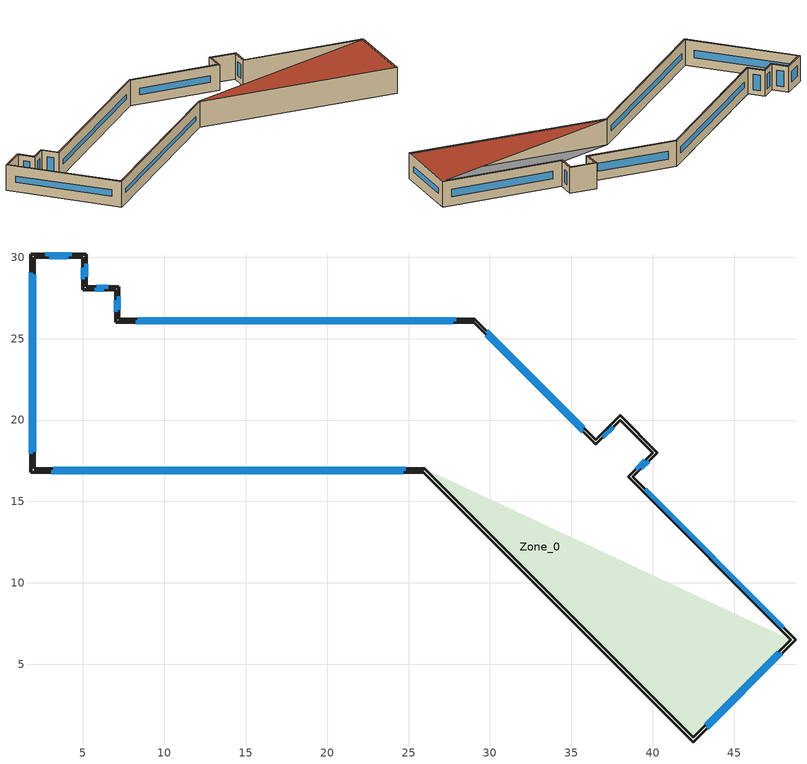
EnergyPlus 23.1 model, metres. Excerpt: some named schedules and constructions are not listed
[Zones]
Zone_0
 floor outside (90.1-2019 Nonresidential CZ 0 Exterior Floor (Mass)): 42.5,0.22 25.92,16.8 1.8,16.8 1.8,30.2 5.2,30.2 5.2,28.2 7.2,28.2 7.2,26.2 7,26.2 7,26 29,26 36.5,18.5 38,20 40,18 38.5,16.5 48.5,6.5 26,17 2,17 2,30 5,30 5,28 7,28 7,26.2 29.08,26.2 36.5,18.78 38,20.28 40.28,18 38.78,16.5 48.78,6.5 z12
 wall outside (90.1-2019 Nonresidential CZ 0 Exterior Wall (Mass)): 42.5,0.22 48.78,6.5 38.78,16.5 40.28,18 38,20.28 36.5,18.78 29.08,26.2 7.2,26.2 7.2,28.2 5.2,28.2 5.2,30.2 1.8,30.2 1.8,16.8 25.92,16.8 42.5,0.22 / 42.5,0.5 26,17 2,17 2,30 5,30 5,28 7,28 7,26 29,26 36.5,18.5 38,20 40,18 38.5,16.5 48.5,6.5 42.5,0.5 z12:15
 window (90.1-2019 Nonresidential CZ 0 Glazing (Operable)): 43.34,1.06 47.94,5.66 z13.19:13.81; 48.03,7.25 39.53,15.75 z13.06:13.94; 39.31,17.03 39.76,17.47 z12.74:14.26; 35.77,19.51 29.81,25.47 z13.03:13.97; 27.92,26.2 8.36,26.2 z13.16:13.84; 7.2,26.79 7.2,27.61 / 5.2,28.79 5.2,29.61 z12.59:14.41; 6.55,28.2 5.85,28.2 / 5,29.35 5,28.65 / 7,27.35 7,26.65 z12.65:14.35; 4.32,30.2 2.68,30.2 z12.88:14.12; 1.8,29.06 1.8,17.94 z13.14:13.86; 3.05,16.8 24.67,16.8 / 8.25,26 27.75,26 z13.25:13.75; 24.83,17 3.17,17 z13.17:13.83; 2,18.05 2,28.95 z13.05:13.95; 2.92,30 4.08,30 z12.92:14.08; 5.71,28 6.29,28 z12.71:14.29; 29.79,25.21 35.71,19.29 z13.12:13.88; 36.93,18.93 37.57,19.57 z12.61:14.39; 39.52,17.52 38.98,16.98 z12.68:14.32; 47.73,5.73 43.27,1.27 z13.1:13.9
 roof outside (90.1-2019 Nonresidential CZ 0 Exterior Roof (Mass)): 42.5,0.22 48.78,6.5 38.78,16.5 40.28,18 38,20.28 36.5,18.78 29.08,26.2 7,26.2 7,28 5,28 5,30 2,30 2,17 26,17 48.5,6.5 38.5,16.5 40,18 38,20 36.5,18.5 29,26 7,26 7,26.2 7.2,26.2 7.2,28.2 5.2,28.2 5.2,30.2 1.8,30.2 1.8,16.8 25.92,16.8 z15
[EnergyManagementSystem:Sensor] Output:Variable Index Key=Environment
Name | Output:Variable
OutdoorTemp | Site Outdoor Air Drybulb Temperature
OutdoorRelHumid | Site Outdoor Air Relative Humidity
[ZoneHVAC:IdealLoadsAirSystem]
Zone_0 Ideal Loads Air: Maximum Heating Supply Air Temperature {C}=35; Minimum Cooling Supply Air Temperature {C}=12; Maximum Heating Supply Air Humidity Ratio {kgWater/kgDryAir}=0.01; Minimum Cooling Supply Air Humidity Ratio {kgWater/kgDryAir}=0.008; Heating Limit=LimitFlowRateAndCapacity; MaximumHeatingAirFlowRate [m3/s]=Autosize; MaximumSensibleHeatingCapacity [W]=Autosize; Cooling Limit=LimitFlowRateAndCapacity; MaximumCoolingAirFlowRate [m3/s]=Autosize; MaximumTotalCoolingCapacity [W]=Autosize; HeatingAvailabilitySchedule=Off; CoolingAvailabilitySchedule=CoolAvail_Zone_0; Dehumidification Control Type=Humidistat; Humidification Control Type=Humidistat; Design Specification Outdoor Air Object=Zone_0MinFreshAir; Demand Controlled Ventilation Type=OccupancySchedule; Outdoor Air Economizer Type=NoEconomizer; Heat Recovery Type=None; SensibleHeatRecoveryEffectiveness=0.7; LatentHeatRecoveryEffectiveness=0.65
[Schedule:Constant]
Off: Value=0
AllOn: Value=1
Zone_0Heating_SP_Sch: HeatingSetpoint=20
Zone_0Cooling_SP_Sch: CoolingSetpoint=26
[Schedule:Day:Hourly]
5c6cb80a-2718-4209-abfc-e37ec05789f5: Fraction, 0, 0, 0, 0, 0, 0, 0, 0, 0, 0, 0, 0, 0, 0, 0, 0, 0, 0, 0, 0, 0, 0, 0, 0
39d1c277-15d9-442d-b48a-a175d264ae40: Fraction, 0, 0, 0, 0, 0, 0, 0, 0.2, 0.4, 0.6, 0.8, 0.8, 0.4, 0.6, 0.8, 0.8, 0.4, 0.2, 0, 0, 0, 0, 0, 0
9aa03d39-f196-4cf1-b12a-1fdd345af34f: Fraction, 0, 0, 0, 0, 0, 0, 0, 1, 1, 1, 1, 1, 1, 1, 1, 1, 1, 1, 0, 0, 0, 0, 0, 0
8c8de483-7f90-412b-a729-52a41b826d8a: Fraction, 0.1, 0.1, 0.1, 0.1, 0.1, 0.1, 0.1, 0.1, 0.1, 0.1, 0.1, 0.1, 0.1, 0.1, 0.1, 0.1, 0.1, 0.1, 0.1, 0.1, 0.1, 0.1, 0.1, 0.1
f314cbb4-8b90-4285-a31d-d7eeba60b4e7: Fraction, 0.1, 0.1, 0.1, 0.1, 0.1, 0.1, 0.1, 0.2, 0.4, 0.6, 0.8, 0.8, 0.4, 0.6, 0.8, 0.8, 0.4, 0.2, 0.1, 0.1, 0.1, 0.1, 0.1, 0.1
a47efbb3-8e6d-4774-95d1-46b087b31c5e: Fraction, 1, 1, 1, 1, 1, 1, 1, 1, 0, 0, 0, 0, 0, 1, 0, 0, 0, 0, 0, 0, 0, 0, 0, 0
57f34022-d819-4384-9e1f-02092097e40d: Fraction, 1, 1, 1, 1, 1, 1, 1, 1, 0, 0, 0, 0, 0, 0, 0, 0, 0, 0, 0, 0, 0, 0, 0, 0
c08441cd-ee53-465c-a1b1-4d608fd82c28: Fraction, 1, 1, 1, 1, 1, 1, 1, 1, 0, 0, 0, 1, 1, 1, 1, 1, 0, 0, 0, 0, 0, 0, 0, 1
013b98ff-380a-460b-88fe-195801fb3ee4: Fraction, 1, 1, 1, 1, 1, 1, 1, 1, 0, 0, 0, 0, 0, 0, 0, 0, 0, 0, 0, 0, 0, 0, 0, 1
24f12065-6acc-4353-aea1-1e7bf3a154c7: Fraction, 1, 1, 1, 1, 1, 1, 1, 1, 0, 0, 0, 0, 1, 1, 1, 0, 0, 0, 0, 0, 0, 0, 0, 0
2ffb9a90-0371-4b34-83f1-cfbd505223c8: Fraction, 1, 1, 1, 1, 1, 1, 1, 1, 0, 0, 0, 0, 0, 0, 0, 0, 0, 0, 0, 0, 0, 0, 1, 1
c82af832-c5e7-4174-8be8-e3f6b4737dea: Fraction, 1, 1, 1, 1, 1, 1, 1, 0, 0, 0, 0, 0, 1, 1, 1, 1, 0, 0, 0, 0, 0, 0, 0, 1
35356652-2a4c-4673-88ed-ea814acc474a: Fraction, 1, 1, 1, 1, 1, 1, 1, 1, 0, 0, 0, 0, 1, 1, 1, 1, 1, 0, 0, 0, 0, 0, 0, 0
328dad13-c2b3-4da7-a89d-15c9df56ae87: Fraction, 1, 1, 1, 1, 1, 1, 1, 1, 0, 0, 0, 0, 1, 1, 1, 1, 1, 0, 0, 0, 0, 0, 0, 1
c186d63c-1275-4ac5-a386-26112cf84745: Fraction, 1, 1, 1, 1, 1, 0, 0, 0, 0, 0, 1, 1, 1, 1, 0, 0, 0, 0, 0, 0, 0, 0, 1, 1
9fa26d63-f8f3-4328-8a38-ea3f89546da2: Fraction, 1, 1, 1, 1, 1, 0, 0, 0, 0, 0, 0, 0, 0, 0, 0, 1, 1, 1, 1, 1, 1, 1, 1, 1
dde7774d-4350-4cee-a4af-9bf52c96fd02: Fraction, 1, 1, 1, 1, 1, 1, 1, 0, 0, 0, 0, 0, 0, 0, 0, 0, 0, 0, 0, 0, 0, 0, 1, 1
a90622b7-60d0-4b03-8709-3d50031b0942: Fraction, 1, 1, 1, 1, 1, 1, 1, 0, 0, 0, 0, 0, 0, 0, 0, 0, 0, 0, 0, 0, 0, 0, 0, 1
d9715c53-1a7c-4fc7-8de8-d3fbf316f220: Fraction, 1, 1, 1, 1, 1, 1, 1, 1, 1, 1, 1, 0, 0, 0, 0, 0, 0, 0, 0, 0, 1, 1, 1, 1
42e2b256-091c-4f07-a7b0-6c294193babe: Fraction, 1, 1, 1, 1, 1, 1, 0, 0, 0, 0, 0, 0, 0, 0, 0, 0, 0, 0, 0, 0, 0, 1, 1, 1
813785e2-ae8c-4a3c-a06c-4060a5be0ad9: Fraction, 1, 1, 1, 1, 0, 0, 0, 0, 0, 0, 0, 0, 0, 0, 0, 0, 0, 0, 0, 0, 0, 1, 1, 1
c0829abc-fd72-47b4-bce2-6b7cfe3e84ab: Fraction, 1, 1, 1, 1, 1, 1, 1, 1, 1, 1, 1, 1, 1, 1, 0, 0, 0, 0, 0, 0, 1, 1, 1, 1
33bf048b-d862-4e02-a0ec-8ae8813e6ef1: Fraction, 1, 1, 1, 1, 1, 1, 0, 0, 0, 0, 0, 0, 0, 0, 0, 0, 0, 0, 0, 0, 0, 0, 1, 1
7d9b2332-b27f-4906-80f4-062212a954c1: Fraction, 0, 1, 1, 1, 1, 1, 1, 1, 0, 0, 0, 0, 0, 1, 0, 0, 0, 0, 1, 1, 1, 1, 1, 1
3ae49931-f12a-4c92-87e9-ecde3b8cef28: Fraction, 1, 1, 1, 1, 1, 1, 0, 0, 0, 0, 0, 0, 1, 1, 0, 0, 1, 1, 1, 1, 1, 1, 1, 1
06472075-53b9-425f-82b9-811ef5f300ab: Fraction, 1, 1, 1, 1, 1, 1, 1, 1, 0, 0, 0, 0, 0, 0, 0, 0, 0, 0, 0, 0, 0, 1, 1, 1
47c53bf6-da0e-4750-8e67-a6bb9290b947: Fraction, 1, 1, 1, 0, 0, 0, 0, 0, 0, 0, 0, 0, 0, 0, 0, 0, 0, 0, 0, 0, 0, 0, 0, 0
0021dfa6-125e-4ab9-9ef0-7bbd4a22aa66: Fraction, 1, 1, 1, 1, 1, 1, 1, 1, 0, 0, 0, 0, 1, 1, 1, 1, 0, 0, 0, 0, 0, 0, 0, 0
3a4de7d4-8440-45f6-a4e5-579e30507b42: Fraction, 0, 0, 0, 0, 0, 0, 0, 0, 1, 1, 1, 1, 1, 1, 1, 1, 0, 0, 0, 0, 0, 0, 0, 0
753c1403-979d-4061-bca4-07a8073dc531: Fraction, 0, 0, 0, 1, 1, 1, 1, 1, 0, 0, 0, 0, 0, 0, 0, 0, 0, 0, 0, 0, 0, 0, 0, 0
9ad87357-d671-4f85-ac71-a81e99d72f3e: Fraction, 0, 0, 0, 1, 1, 1, 1, 1, 0, 0, 0, 0, 0, 1, 1, 1, 0, 0, 0, 0, 0, 0, 0, 0
3092bc65-2f05-4de5-ab38-ba5a0cc5865b: Fraction, 0, 1, 1, 1, 1, 1, 1, 1, 0, 0, 0, 0, 0, 1, 1, 0, 0, 0, 0, 0, 0, 0, 0, 0
fecc827f-9d7b-496b-9945-00c508506823: Fraction, 0, 0, 0, 0, 1, 1, 1, 1, 0, 0, 0, 0, 0, 0, 0, 0, 0, 0, 0, 0, 0, 0, 0, 0
0c015089-bf47-4cd9-b003-ec873f5ef9d0: Fraction, 1, 1, 1, 1, 1, 1, 1, 1, 1, 0, 1, 1, 1, 1, 1, 1, 1, 0, 0, 1, 1, 1, 1, 1
589ea5b7-381f-4b3e-9f50-54462c9f0a8c: Fraction, 1, 1, 1, 1, 1, 1, 1, 1, 0, 0, 0, 1, 1, 1, 1, 1, 0, 1, 1, 1, 1, 1, 1, 1
5eafde92-dd84-4e13-9e49-c3ce1aa0cb1c: Fraction, 0, 1, 1, 1, 1, 1, 1, 1, 0, 0, 0, 0, 1, 1, 1, 0, 0, 0, 0, 0, 0, 0, 0, 0
1bf62025-e3b3-456d-b7ed-2a733bb98b39: Fraction, 0, 0, 0, 0, 0, 0, 0, 0, 0, 0, 0, 0, 1, 0, 0, 0, 0, 0, 0, 0, 0, 0, 0, 0
1e343592-afb4-4d51-a565-b9a104673638: Fraction, 0, 1, 1, 1, 1, 1, 1, 1, 0, 0, 0, 0, 0, 0, 0, 0, 0, 0, 0, 0, 0, 0, 0, 0
89e16ba1-837a-4e4f-942c-d8152b1c8fe9: Fraction, 0, 1, 0, 0, 1, 0, 0, 0, 0, 0, 0, 1, 1, 1, 1, 1, 1, 0, 0, 0, 0, 0, 0, 0
dc150e97-ddc2-40f2-9911-a5929ed53fb0: Fraction, 0, 0, 0, 0, 0, 0, 0, 0, 0, 0, 0, 0, 1, 0, 1, 0, 0, 0, 0, 0, 0, 0, 0, 0
eab28a7f-8ebc-4fc1-9b7e-1db7d0d63e67: Fraction, 0, 0, 0, 0, 0, 0, 0, 0, 0, 0, 0, 1, 0, 0, 1, 1, 0, 0, 0, 0, 0, 0, 0, 1
9f4f17d6-66f5-4b8c-8c6b-2f91a4ff0700: Fraction, 0, 0, 0, 1, 1, 1, 1, 1, 0, 0, 0, 1, 1, 1, 1, 0, 0, 0, 0, 0, 0, 1, 1, 0
b8c29561-7a10-4fb5-947e-1cc6d8b1045e: Fraction, 0, 1, 1, 1, 1, 1, 1, 1, 0, 0, 0, 1, 1, 1, 1, 1, 0, 0, 1, 0, 0, 1, 1, 1
e361116e-4dd8-4d6e-8105-75aaf6322dbf: Fraction, 1, 1, 1, 1, 1, 1, 1, 1, 0, 0, 0, 1, 1, 1, 1, 0, 0, 0, 0, 1, 0, 0, 1, 1
07f82f3a-de25-4f29-a781-0124d0a6ba7f: Fraction, 1, 1, 1, 1, 1, 1, 1, 1, 1, 1, 0, 0, 0, 0, 0, 0, 0, 0, 0, 1, 1, 1, 1, 1
b9aca650-7eed-492c-a9b5-e281cbbeb5e9: Fraction, 1, 1, 1, 1, 1, 1, 1, 1, 0, 0, 0, 1, 1, 1, 1, 1, 1, 0, 1, 1, 1, 1, 1, 1
0cc6b4f0-90d4-4436-9470-903a15aadbe0: Fraction, 1, 1, 0, 0, 1, 1, 0, 0, 0, 0, 0, 1, 0, 0, 1, 1, 0, 0, 0, 0, 0, 0, 0, 0
b3b8dad2-2bd2-42f2-80c4-884b575dbe14: Fraction, 0, 1, 1, 0, 1, 1, 0, 0, 0, 0, 0, 1, 1, 1, 1, 1, 1, 0, 0, 0, 0, 0, 0, 0
ffd4a965-454d-4d8f-a87a-8184c8d0c6a5: Fraction, 0, 0, 0, 0, 1, 1, 1, 1, 0, 0, 0, 1, 1, 1, 1, 1, 0, 0, 0, 0, 0, 0, 0, 0
5d3ec6a1-4ec5-4dac-85ef-19bc3100983a: Fraction, 1, 1, 1, 1, 1, 1, 1, 1, 0, 0, 0, 1, 1, 1, 1, 1, 0, 0, 0, 0, 0, 0, 0, 0
49066f07-d4f8-4c99-886c-e3bbb0f11668: Fraction, 0, 0, 1, 1, 1, 1, 1, 0, 0, 0, 0, 1, 1, 1, 1, 1, 1, 0, 0, 0, 0, 0, 0, 0
def8c53f-cd87-4f97-aebf-8ea73488968f: Fraction, 0, 0, 0, 0, 0, 0, 0, 0, 0, 0, 0, 0, 0, 1, 0, 0, 0, 0, 0, 0, 0, 0, 0, 0
95c7e7cc-8f82-40c9-8841-75644a7fd7a7: Fraction, 0, 0, 0, 0, 0, 0, 0, 0, 0, 0, 0, 1, 1, 1, 0, 0, 0, 0, 0, 0, 0, 0, 0, 0
607c4fac-120c-427d-a7d2-9b721b757968: Fraction, 0, 0, 0, 0, 0, 0, 0, 0, 0, 0, 0, 0, 1, 1, 1, 1, 0, 0, 0, 0, 0, 0, 0, 0
6a08e65a-e27d-422c-872c-77995ed82cf9: Fraction, 0, 0, 0, 1, 1, 1, 1, 1, 0, 0, 0, 1, 1, 1, 1, 1, 0, 0, 0, 0, 0, 0, 0, 0
73da6d0f-4960-49a9-90c5-3e02c41981ce: Fraction, 1, 1, 1, 0, 1, 1, 1, 1, 0, 0, 0, 1, 1, 1, 1, 1, 1, 0, 0, 0, 0, 0, 0, 1
4ce0cbbc-e9c8-438c-9678-2e8cbd30b08d: Fraction, 1, 1, 1, 1, 1, 1, 1, 1, 0, 0, 0, 1, 1, 1, 1, 1, 1, 0, 0, 0, 0, 0, 0, 1
ce06b63a-8b40-4992-b6c8-5e097349f825: Fraction, 1, 1, 1, 1, 0, 0, 0, 1, 0, 0, 1, 1, 1, 1, 1, 1, 1, 0, 0, 0, 0, 0, 0, 0
034f10dc-46c1-41cc-b5c1-d2a09749caec: Fraction, 1, 1, 1, 1, 0, 0, 0, 0, 0, 0, 0, 1, 1, 1, 1, 1, 1, 0, 0, 0, 0, 0, 0, 0
3c20f75e-67bc-4ec2-83e8-86076c8cfbe9: Fraction, 0, 0, 0, 0, 0, 0, 0, 0, 0, 0, 0, 1, 1, 1, 1, 1, 0, 0, 0, 0, 0, 1, 1, 1
bb4ecc39-a661-474f-a5e5-7ee1520afdb2: Fraction, 1, 1, 1, 1, 1, 1, 1, 1, 1, 1, 0, 0, 0, 0, 1, 1, 0, 0, 0, 1, 1, 0, 1, 0
6f7cf678-f29b-479d-828b-a0828051f45b: Fraction, 0, 1, 1, 1, 1, 1, 1, 1, 1, 1, 1, 1, 0, 1, 0, 1, 1, 1, 1, 1, 1, 1, 1, 1
0e2a340c-968a-43e7-abfc-a8c74bb5c0a5: Fraction, 1, 1, 1, 1, 1, 1, 1, 1, 0, 0, 0, 1, 0, 1, 1, 0, 0, 0, 0, 1, 0, 1, 1, 1
aa85ea95-4d28-422c-8423-d457088ae988: Fraction, 1, 1, 1, 1, 1, 1, 1, 1, 0, 0, 0, 1, 1, 1, 1, 1, 1, 1, 0, 0, 0, 0, 0, 0
1cb9f471-826e-4920-b591-d07580ba1c4b: Fraction, 1, 0, 1, 1, 1, 0, 1, 1, 0, 0, 0, 1, 1, 1, 1, 1, 1, 0, 0, 0, 0, 0, 0, 0
5428a1b1-93f2-45c9-a1e8-713b8089913d: Fraction, 0, 0, 0, 0, 0, 1, 1, 0, 0, 0, 0, 0, 1, 1, 1, 1, 0, 0, 0, 0, 1, 1, 1, 0
07811bf1-a037-45f5-8e38-7d1e45190024: Fraction, 0, 1, 0, 1, 1, 1, 1, 1, 0, 0, 0, 1, 1, 1, 1, 1, 1, 0, 0, 0, 0, 0, 0, 0
9f64e02d-2a05-4333-a1ad-52394a3237d8: Fraction, 0, 1, 1, 1, 1, 1, 0, 1, 0, 0, 0, 1, 1, 1, 1, 1, 1, 1, 0, 0, 0, 0, 0, 0
59eccf05-f6c2-498f-ab3d-d9bf1ad42cd2: Fraction, 0, 0, 0, 1, 1, 1, 1, 1, 0, 0, 0, 1, 1, 1, 1, 1, 1, 1, 0, 0, 0, 0, 0, 0
5f03ba58-7960-4ba7-afd9-ec8b5c12da0d: Fraction, 0, 0, 0, 0, 1, 1, 1, 1, 0, 0, 0, 1, 1, 1, 1, 1, 1, 1, 0, 0, 0, 0, 0, 0
fc639837-fa5e-47cb-b7c3-694e4d503467: Fraction, 0, 0, 1, 1, 1, 1, 1, 1, 0, 0, 0, 1, 1, 1, 1, 1, 0, 1, 1, 1, 0, 1, 1, 1
dc6864e3-0aa8-46ee-bc5d-94c764e9d8d0: Fraction, 0, 0, 0, 0, 1, 1, 1, 1, 0, 0, 1, 1, 1, 1, 1, 1, 1, 0, 0, 0, 0, 0, 0, 0
f9ca1d4b-7181-4c74-a6f1-b5167a79131e: Fraction, 0, 0, 0, 0, 0, 1, 0, 0, 0, 1, 1, 1, 1, 1, 1, 1, 1, 1, 0, 0, 0, 0, 0, 0
a0f20f87-8753-4056-9bcc-9c6c1838f241: Fraction, 0, 0, 0, 1, 1, 1, 1, 0, 0, 0, 0, 1, 1, 1, 1, 1, 1, 1, 0, 0, 0, 0, 0, 0
947af635-dc95-41f3-a974-217376ad7210: Fraction, 1, 1, 1, 0, 1, 0, 1, 1, 0, 0, 0, 0, 1, 1, 1, 1, 1, 0, 0, 0, 0, 0, 0, 0
00ba27bd-d0e4-44ac-a9bd-b579fd1f807e: Fraction, 0, 0, 1, 1, 1, 1, 1, 1, 0, 1, 1, 1, 1, 1, 0, 1, 0, 0, 0, 1, 0, 0, 1, 1
c9d8a8a7-d7b9-4a60-92f8-68014a715501: Fraction, 1, 1, 1, 1, 1, 1, 0, 1, 0, 1, 1, 1, 1, 1, 1, 1, 1, 1, 0, 0, 0, 0, 0, 0
c85b17b4-4be8-49cb-b611-0049191aa1a7: Fraction, 0, 1, 1, 1, 1, 1, 0, 1, 0, 0, 0, 1, 1, 1, 0, 0, 0, 0, 0, 0, 0, 0, 0, 1
14065a78-8467-4612-9eef-8603d0638996: Fraction, 1, 1, 1, 1, 1, 1, 1, 1, 0, 1, 1, 1, 1, 1, 1, 0, 1, 0, 0, 1, 1, 1, 1, 1
3c224dc1-b385-46bb-9dc9-23242d7ba309: Fraction, 1, 1, 1, 1, 1, 1, 1, 0, 0, 0, 0, 0, 1, 1, 1, 1, 0, 0, 0, 0, 0, 0, 1, 0
d9a7d043-5bcb-4f0f-9c81-6996fed11350: Fraction, 0, 0, 1, 1, 1, 1, 1, 1, 0, 1, 1, 1, 1, 1, 1, 1, 1, 1, 1, 0, 0, 0, 0, 0
f9a431c6-9bfb-4246-98a1-d57761a92210: Fraction, 1, 1, 1, 1, 1, 1, 1, 1, 0, 0, 1, 1, 1, 0, 0, 0, 0, 0, 0, 1, 0, 1, 1, 1
f5f649d9-48fb-42aa-a616-5483cbd6390f: Fraction, 1, 1, 1, 1, 1, 1, 1, 1, 0, 0, 0, 1, 1, 1, 1, 1, 0, 0, 0, 0, 0, 1, 1, 1
b9d744a7-0c5c-44aa-aede-cfd94ed33017: Fraction, 1, 1, 1, 1, 1, 1, 1, 1, 0, 1, 1, 0, 1, 1, 1, 0, 0, 0, 0, 1, 1, 1, 1, 1
27407490-edec-44fe-83b6-79d5369445b7: Fraction, 1, 1, 1, 1, 1, 1, 1, 1, 0, 0, 1, 1, 1, 1, 1, 1, 1, 1, 0, 0, 0, 0, 0, 0
cf9ad757-0498-41bf-bef2-0789efa40f77: Fraction, 0, 1, 1, 0, 1, 1, 1, 1, 0, 1, 1, 1, 1, 1, 1, 1, 0, 1, 1, 1, 1, 1, 1, 1
02abf28e-3ecb-4694-ae50-6550c938ed64: Fraction, 1, 1, 0, 1, 1, 1, 1, 1, 0, 0, 1, 1, 1, 0, 0, 0, 1, 1, 0, 1, 1, 1, 1, 1
c27cf25c-5103-4121-b094-0c80752e5bfa: Fraction, 1, 1, 1, 1, 1, 1, 1, 1, 0, 0, 1, 1, 1, 1, 1, 0, 1, 1, 1, 1, 1, 1, 1, 1
6c8ccc6e-1127-4594-b63d-58f867b2b28f: Fraction, 1, 1, 1, 1, 1, 1, 1, 1, 1, 0, 1, 1, 1, 1, 1, 0, 1, 0, 0, 1, 1, 1, 1, 1
2dcf028b-285a-4fbe-9f66-caa32f0e0a1a: Fraction, 1, 1, 1, 1, 1, 1, 1, 1, 1, 1, 1, 1, 1, 1, 0, 0, 0, 0, 0, 0, 0, 1, 1, 1
9af3429f-b416-4980-b5c2-3823153433ec: Fraction, 1, 1, 1, 1, 0, 0, 0, 0, 0, 0, 1, 1, 1, 1, 1, 1, 1, 0, 0, 0, 0, 0, 0, 0
f3b0a79f-f11d-4555-8c2e-7ae121401f80: Fraction, 0, 1, 1, 1, 1, 1, 1, 1, 0, 0, 0, 1, 1, 1, 1, 1, 1, 1, 0, 0, 0, 0, 0, 0
76d470bc-3787-4bbe-b0ea-f5442835ef38: Fraction, 0, 1, 0, 0, 1, 0, 1, 0, 0, 0, 1, 1, 1, 1, 1, 1, 1, 0, 0, 0, 0, 0, 0, 0
8d965ee3-f7cd-4831-aba0-ecec53c053f4: Fraction, 0, 1, 1, 1, 1, 1, 1, 1, 0, 1, 1, 1, 1, 1, 1, 1, 1, 1, 0, 0, 0, 0, 0, 0
05907deb-207f-4cc1-bf4b-257386577f61: Fraction, 0, 0, 0, 0, 1, 0, 0, 0, 0, 1, 1, 1, 1, 1, 1, 1, 1, 1, 1, 0, 0, 0, 0, 0
9b820b71-27e3-4327-afb9-7a85d921606b: Fraction, 0, 0, 0, 0, 1, 1, 0, 1, 0, 0, 1, 1, 0, 1, 1, 1, 1, 1, 1, 1, 1, 1, 1, 1
02a0951b-66f6-406a-9820-7521d533aa73: Fraction, 1, 1, 1, 1, 1, 1, 1, 1, 0, 0, 0, 1, 1, 1, 1, 1, 1, 0, 0, 0, 0, 0, 0, 0
bdf6d266-f3f9-4171-af3b-fe971f5eb09e: Fraction, 0, 1, 1, 1, 1, 1, 1, 1, 0, 0, 1, 1, 1, 0, 0, 0, 0, 0, 0, 0, 0, 0, 0, 1
b5e07e0a-26f1-4573-9d0a-635382d340b0: Fraction, 1, 1, 1, 1, 1, 1, 1, 1, 0, 0, 1, 1, 1, 1, 1, 1, 1, 0, 1, 0, 0, 0, 0, 0
fc9b8a30-34a5-4ed5-91d5-82c650aeee3a: Fraction, 0, 0, 0, 0, 1, 1, 0, 0, 0, 0, 1, 1, 0, 0, 0, 1, 1, 0, 0, 1, 1, 1, 1, 1
a908caa8-45f3-49bc-918b-74ab04dbb4e6: Fraction, 1, 1, 1, 1, 1, 1, 1, 1, 0, 0, 0, 1, 1, 1, 1, 0, 0, 1, 1, 1, 1, 1, 1, 1
61322343-6401-4074-8e82-22f1d4f36378: Fraction, 1, 1, 1, 1, 1, 1, 1, 1, 0, 0, 0, 1, 1, 1, 1, 0, 1, 1, 0, 0, 0, 0, 0, 0
1ae518ef-f09f-487b-a810-b1dc22fdb6b1: Fraction, 0, 0, 0, 0, 1, 0, 0, 0, 0, 1, 0, 1, 1, 1, 0, 1, 1, 1, 1, 1, 1, 1, 1, 1
a0ca9ce4-333f-4dc2-a9a4-88a8428d5418: Fraction, 1, 1, 1, 1, 1, 1, 1, 1, 1, 0, 0, 1, 1, 1, 1, 1, 0, 0, 0, 0, 0, 0, 0, 0
4b3a7730-5793-427f-b62c-e12f244bd04c: Fraction, 1, 1, 1, 1, 1, 1, 1, 1, 0, 1, 1, 1, 1, 1, 1, 0, 0, 0, 0, 0, 0, 0, 0, 0
0797c05a-fbd0-4184-8ff0-b7a0dae6dc12: Fraction, 1, 1, 1, 0, 1, 1, 0, 1, 0, 0, 0, 1, 1, 1, 0, 0, 0, 0, 0, 0, 0, 0, 0, 0
3e501897-61c6-4bd5-bd16-d15c2c46f2de: Fraction, 0, 0, 0, 0, 0, 0, 0, 0, 1, 1, 1, 1, 1, 1, 1, 1, 1, 1, 1, 0, 0, 0, 0, 0
d90b128a-f03a-40de-a69a-f19907e73439: Fraction, 0, 0, 0, 0, 1, 0, 1, 1, 1, 1, 1, 1, 1, 1, 1, 1, 1, 1, 0, 0, 0, 0, 0, 0
9f16b925-cab9-43ad-be15-209040db49bf: Fraction, 0, 0, 0, 0, 0, 1, 1, 1, 1, 1, 1, 1, 1, 1, 1, 1, 1, 1, 1, 0, 0, 0, 0, 0
3047cc3b-182a-453d-ad97-d2355222ed11: Fraction, 0, 0, 0, 0, 1, 0, 1, 0, 0, 1, 1, 1, 1, 1, 1, 1, 1, 1, 1, 0, 0, 0, 0, 0
20c49102-0fd3-47b3-a134-ca5f35868b8f: Fraction, 0, 0, 0, 0, 1, 1, 1, 1, 0, 1, 1, 1, 1, 1, 1, 1, 1, 1, 1, 0, 0, 0, 0, 0
74d019a4-f1ac-4115-9d34-9ea0d5b666e0: Fraction, 0, 0, 0, 0, 0, 0, 0, 0, 1, 1, 1, 1, 1, 1, 0, 0, 0, 0, 0, 1, 0, 0, 0, 0
968b5a8a-f2be-43cd-90d9-ccb6b5a14db0: Fraction, 0, 1, 0, 0, 1, 0, 1, 1, 0, 1, 1, 1, 1, 0, 1, 0, 0, 0, 0, 0, 0, 0, 0, 1
4749366e-0e5d-47a6-87ae-4e1dcd2db19d: Fraction, 1, 0, 1, 1, 1, 1, 1, 0, 0, 1, 1, 1, 0, 0, 1, 1, 1, 0, 0, 0, 0, 0, 0, 0
8d4533cb-5b69-4605-ae4b-e3ba0dd6cf1a: Fraction, 1, 1, 0, 1, 1, 1, 1, 1, 0, 1, 1, 1, 1, 1, 1, 0, 0, 0, 0, 0, 0, 0, 0, 0
1c2091b0-f2eb-48b3-936b-2e0fe1793634: Fraction, 0, 1, 1, 1, 1, 1, 1, 1, 0, 1, 1, 1, 0, 1, 1, 1, 0, 1, 0, 1, 1, 0, 1, 0
88956d99-573e-46ae-bef4-e27e7a1da9e7: Fraction, 1, 1, 1, 1, 1, 1, 1, 1, 0, 0, 0, 0, 1, 0, 0, 0, 0, 0, 0, 0, 0, 0, 1, 0
58cb14a9-6b06-42f4-a41c-8e6406d534c3: Fraction, 1, 1, 0, 1, 1, 1, 1, 1, 0, 1, 1, 1, 1, 1, 1, 1, 1, 1, 0, 0, 0, 0, 0, 0
393977ef-9464-4a4b-8e8e-d3c8b293de84: Fraction, 0, 0, 0, 0, 0, 0, 0, 0, 0, 1, 1, 0, 0, 1, 1, 0, 0, 0, 0, 0, 0, 1, 1, 1
9a33d75c-7130-4775-8389-521c67a656ee: Fraction, 1, 1, 1, 1, 1, 1, 0, 0, 0, 0, 1, 1, 1, 1, 1, 1, 1, 1, 0, 0, 0, 0, 0, 0
3c1b9438-0df1-49f9-9538-8d4ffd3f7031: Fraction, 0, 0, 0, 0, 0, 0, 0, 0, 0, 0, 1, 1, 1, 1, 1, 1, 1, 1, 0, 0, 0, 0, 0, 0
15564d8f-9602-42b5-824a-86675281b147: Fraction, 0, 0, 0, 1, 1, 1, 0, 0, 0, 0, 0, 0, 1, 1, 0, 0, 1, 1, 0, 0, 0, 1, 1, 1
651775e5-668f-4685-8a05-a210b8ef18c2: Fraction, 1, 1, 1, 1, 1, 1, 1, 1, 0, 1, 1, 1, 0, 0, 0, 0, 0, 0, 0, 0, 0, 0, 0, 1
2e561a1d-c830-4dd4-a421-9c4f7bdc753c: Fraction, 1, 1, 1, 1, 1, 1, 1, 1, 1, 0, 0, 0, 1, 1, 1, 1, 0, 0, 0, 0, 0, 0, 1, 1
8649ef0e-8557-45b2-a0ff-2c80f929afa0: Fraction, 1, 1, 1, 1, 1, 1, 1, 1, 0, 0, 1, 1, 1, 1, 1, 1, 1, 0, 0, 0, 0, 0, 0, 0
d8f17074-e8cc-40e7-b302-d51e60a4e525: Fraction, 1, 1, 1, 1, 1, 1, 1, 1, 0, 0, 1, 1, 1, 1, 0, 0, 1, 1, 1, 1, 1, 1, 1, 1
37c6324d-0293-48f9-b2d2-05abd576dfbc: Fraction, 1, 1, 1, 1, 1, 1, 1, 1, 0, 0, 1, 1, 1, 1, 0, 0, 0, 1, 1, 1, 1, 1, 1, 1
b7de21db-beb1-4bd8-b8b9-6b97767784fd: Fraction, 0, 0, 0, 0, 1, 1, 1, 1, 0, 0, 0, 0, 0, 0, 0, 0, 0, 0, 0, 0, 0, 0, 1, 1
e3717a22-13f1-4ef2-a599-71afb9f577e5: Fraction, 1, 1, 1, 1, 1, 1, 1, 1, 1, 1, 1, 1, 1, 1, 1, 1, 1, 1, 1, 0, 0, 0, 0, 0
c468dd16-034b-42e4-a277-d3b8a3f6efa5: Fraction, 0, 0, 0, 0, 0, 0, 0, 0, 0, 0, 1, 1, 1, 1, 1, 0, 0, 0, 0, 0, 0, 1, 1, 1
342797cf-5f4a-42a3-8797-eeeecb603a1e: Fraction, 1, 1, 1, 1, 1, 1, 1, 1, 1, 0, 0, 0, 1, 1, 1, 1, 1, 0, 0, 0, 0, 0, 0, 0
36e092a0-abd4-47f7-8a72-8e8905f40634: Fraction, 0, 1, 0, 0, 0, 1, 1, 1, 0, 0, 1, 1, 1, 0, 0, 0, 0, 0, 0, 0, 0, 0, 0, 0
689630e1-d07d-4ee4-a5cb-426e2bd33e7f: Fraction, 1, 1, 1, 1, 1, 1, 1, 1, 1, 0, 0, 0, 0, 0, 0, 0, 1, 1, 0, 0, 0, 0, 0, 0
ae02ef8a-a8c9-43ba-8ac4-a553dd66279b: Fraction, 0, 0, 0, 1, 1, 0, 0, 0, 0, 1, 1, 1, 0, 0, 0, 0, 0, 0, 0, 0, 0, 0, 0, 0
3a6a99bc-4104-4d43-8c2d-969847a7eb29: Fraction, 0, 0, 0, 0, 0, 0, 0, 0, 0, 1, 1, 1, 0, 0, 0, 0, 0, 0, 0, 0, 1, 1, 1, 1
55321793-0013-4be7-beed-6430ab442f92: Fraction, 1, 1, 1, 1, 1, 1, 1, 1, 0, 0, 1, 1, 1, 1, 1, 1, 1, 1, 1, 0, 0, 0, 0, 0
f56ffe73-56e2-4263-8640-13b565773dfa: Fraction, 0, 1, 1, 1, 1, 1, 0, 0, 0, 1, 1, 1, 1, 1, 1, 1, 1, 0, 0, 0, 0, 0, 0, 0
1e197dfa-6fc5-4d17-83b9-d99f56ec8c88: Fraction, 0, 1, 1, 1, 1, 1, 1, 1, 1, 0, 0, 1, 1, 1, 1, 1, 0, 0, 0, 0, 0, 0, 0, 0
2bcc0bde-c2fe-40a2-8a45-52b7a4a9e881: Fraction, 0, 0, 0, 0, 0, 0, 0, 0, 0, 0, 0, 0, 1, 1, 1, 1, 0, 0, 0, 0, 0, 0, 0, 1
6330bb4e-c0e5-458a-a71a-f416224208c0: Fraction, 0, 0, 0, 0, 0, 0, 0, 0, 0, 0, 0, 0, 1, 1, 1, 1, 1, 1, 0, 0, 0, 0, 0, 0
d751176b-8bf2-4d9e-b7b5-34e415979835: Fraction, 0, 0, 1, 1, 1, 1, 1, 1, 0, 0, 0, 0, 0, 0, 0, 0, 0, 0, 0, 0, 0, 0, 0, 0
5a195aa8-4546-4a61-9ece-2efd47220bfa: Fraction, 0, 0, 0, 0, 0, 0, 0, 0, 0, 0, 0, 0, 0, 0, 0, 0, 0, 0, 0, 0, 0, 0, 1, 1
a525c3b2-de7e-4904-8233-617846779ef0: Fraction, 0, 0, 0, 1, 1, 1, 1, 1, 1, 0, 0, 0, 0, 0, 0, 0, 1, 0, 0, 0, 0, 0, 0, 0
9ec13396-9a4f-4044-9470-e694ffd9c145: Fraction, 0, 0, 0, 1, 1, 1, 1, 1, 0, 0, 1, 1, 1, 1, 1, 1, 1, 0, 0, 0, 0, 0, 0, 0
ca641795-461e-4cba-a53a-9882a3e5362a: Fraction, 0, 1, 1, 1, 1, 1, 1, 0, 0, 0, 1, 1, 1, 1, 1, 1, 1, 1, 0, 0, 0, 0, 0, 0
cedffedc-6008-45cd-a6a0-47f30d353d08: Fraction, 0, 0, 0, 0, 0, 0, 0, 0, 0, 1, 1, 1, 1, 1, 1, 1, 0, 0, 0, 0, 0, 0, 0, 0
a3339c2c-4bd4-4a89-a2b0-d1b5330c33d7: Fraction, 0, 1, 1, 1, 1, 1, 1, 1, 1, 1, 1, 0, 1, 1, 1, 1, 1, 1, 0, 0, 0, 0, 0, 0
c8d23e00-c586-4476-8187-0f3ff27f26ec: Fraction, 0, 1, 0, 1, 0, 0, 0, 1, 0, 0, 1, 1, 1, 1, 1, 1, 1, 1, 1, 0, 1, 1, 0, 0
a404f90f-5977-411c-bae5-ed0607230f6c: Fraction, 0, 0, 0, 0, 0, 0, 0, 0, 0, 0, 1, 1, 1, 1, 1, 1, 1, 1, 1, 1, 0, 0, 0, 0
a740c189-249e-4b91-bc12-1c5e20001a72: Fraction, 0, 0, 0, 0, 0, 0, 0, 0, 1, 1, 1, 1, 1, 1, 1, 1, 1, 0, 0, 0, 0, 0, 0, 0
5ea1780a-54c5-4f6c-bd20-80eafec4465c: Fraction, 0, 0, 0, 0, 0, 0, 0, 0, 0, 0, 1, 0, 0, 1, 1, 1, 1, 1, 1, 0, 0, 0, 0, 0
d1c543d2-cbc3-4253-983f-4ea4d652a9c2: Fraction, 0, 0, 0, 1, 1, 0, 0, 0, 0, 1, 1, 1, 1, 0, 0, 0, 0, 0, 0, 0, 0, 0, 1, 0
c0606bbd-12df-4fe1-9883-83e2f2e0e5e4: Fraction, 0, 1, 1, 1, 1, 0, 1, 1, 0, 0, 0, 0, 1, 1, 1, 1, 1, 1, 1, 0, 0, 0, 0, 0
6f42e0d0-41b4-49cd-b7a2-84b130f21149: Fraction, 0, 1, 0, 0, 1, 0, 1, 0, 0, 1, 1, 1, 1, 1, 1, 1, 1, 1, 1, 1, 0, 0, 0, 0
280a0256-4d9e-42a7-a851-0b88ffee74e5: Fraction, 0, 0, 0, 0, 0, 0, 0, 0, 0, 1, 1, 1, 1, 1, 1, 1, 1, 1, 1, 1, 1, 0, 0, 0
abff430e-85b5-453a-90f2-c35d6fb69e15: Fraction, 0, 0, 0, 0, 0, 0, 0, 0, 1, 1, 1, 1, 1, 1, 1, 1, 1, 1, 1, 1, 1, 0, 0, 0
98d10b9b-5a47-4a13-8178-a95630b6c9a1: Fraction, 0, 0, 0, 0, 0, 0, 0, 1, 0, 1, 0, 0, 1, 1, 1, 0, 0, 1, 0, 0, 0, 0, 0, 0
2ad5280d-505b-4ede-9bbe-5258fd925051: Fraction, 0, 0, 0, 1, 1, 1, 1, 0, 0, 0, 0, 1, 1, 1, 1, 1, 1, 0, 0, 0, 0, 0, 0, 0
92cc36bd-e28a-40b3-a3f8-bf0e23f32bc6: Fraction, 0, 1, 0, 0, 0, 0, 0, 0, 0, 1, 1, 1, 1, 1, 1, 1, 1, 1, 1, 0, 1, 0, 0, 0
3d681a97-bb3a-4ab5-b7f1-928b7274f2ce: Fraction, 0, 0, 0, 0, 0, 0, 0, 0, 0, 0, 0, 1, 1, 1, 1, 1, 1, 0, 1, 1, 1, 1, 1, 0
e1f82067-73e5-4444-ab1d-fe57b7f90dc8: Fraction, 0, 1, 1, 0, 1, 0, 0, 1, 0, 0, 0, 1, 1, 1, 0, 0, 1, 0, 0, 1, 1, 1, 1, 0
061ec616-1fd8-4a0a-a955-1573f759b69c: Fraction, 1, 1, 1, 1, 1, 1, 1, 1, 0, 0, 0, 1, 1, 1, 1, 1, 1, 1, 0, 0, 0, 0, 1, 1
f91d64a6-43eb-485b-9aaf-5ebeb7ba6c62: Fraction, 0, 1, 0, 0, 1, 1, 1, 1, 0, 0, 1, 1, 1, 0, 0, 0, 0, 1, 0, 1, 1, 0, 1, 1
c6781a19-64d5-4665-a9a8-32b9af2ae3a2: Fraction, 1, 1, 1, 1, 0, 0, 0, 0, 0, 0, 0, 1, 1, 0, 1, 1, 1, 1, 1, 0, 0, 0, 0, 0
eec4e877-3898-45fc-9126-c53cceeb1134: Fraction, 0, 0, 0, 0, 1, 1, 1, 1, 1, 0, 1, 1, 1, 0, 1, 1, 1, 0, 0, 0, 0, 0, 0, 0
c370b4ad-614d-43bb-90a1-2bf69be5437b: Fraction, 0, 1, 1, 1, 1, 1, 1, 1, 0, 0, 0, 1, 1, 1, 1, 1, 0, 0, 0, 0, 0, 0, 0, 0
9df72428-5ac1-4dab-9236-a8aa3082bb9d: Fraction, 0, 0, 0, 0, 0, 0, 0, 0, 0, 0, 0, 1, 1, 0, 1, 1, 1, 1, 0, 0, 0, 0, 0, 0
47a01c2c-cd21-44ee-9b34-0c0dd85011ee: Fraction, 0, 0, 0, 0, 0, 0, 0, 0, 0, 1, 0, 1, 1, 1, 1, 1, 1, 1, 0, 0, 0, 0, 0, 0
615a075b-dda0-458f-93b2-1c22128df231: Fraction, 0, 0, 0, 0, 0, 0, 0, 0, 0, 0, 1, 1, 1, 0, 1, 1, 1, 1, 0, 0, 0, 0, 0, 0
c3d6a8e8-d33a-4d9c-9e61-68e477e4bdc3: Fraction, 0, 0, 0, 0, 0, 0, 1, 1, 1, 0, 1, 0, 0, 0, 0, 0, 0, 0, 0, 1, 0, 0, 0, 0
90e6ebde-b109-4763-8ae8-7c26b00fd238: Fraction, 1, 0, 0, 0, 1, 0, 0, 0, 0, 0, 1, 1, 0, 1, 1, 1, 1, 0, 0, 0, 0, 0, 0, 0
9a8179e6-edcd-44c3-9bde-e6ad736b8328: Fraction, 0, 0, 0, 0, 0, 0, 0, 0, 0, 1, 1, 1, 0, 0, 1, 1, 1, 1, 0, 0, 0, 0, 0, 0
656f6590-50e8-4d71-930f-66e6dc93c1bf: Fraction, 0, 0, 0, 0, 0, 0, 0, 0, 0, 1, 1, 1, 1, 1, 1, 1, 1, 1, 1, 0, 0, 0, 0, 0
b6599409-d15b-425b-9f10-f66067fb64c3: Fraction, 0, 0, 0, 0, 0, 0, 0, 0, 0, 1, 1, 1, 0, 0, 1, 1, 1, 0, 0, 0, 0, 0, 0, 0
2a55a445-0751-4de4-8d71-00b03a080a09: Fraction, 0, 0, 0, 0, 1, 0, 0, 0, 0, 0, 1, 1, 1, 1, 1, 1, 1, 1, 0, 0, 0, 0, 1, 0
1da00b04-1eda-4ae8-911d-351522edc4ed: Fraction, 0, 1, 1, 1, 1, 1, 1, 0, 0, 0, 1, 1, 1, 0, 0, 0, 0, 0, 1, 1, 1, 1, 1, 1
486fb150-74a7-4e09-b78b-bca4fa268d02: Fraction, 1, 1, 1, 1, 1, 1, 0, 0, 0, 0, 1, 1, 1, 0, 1, 1, 1, 1, 0, 0, 0, 0, 0, 0
61432157-cd6d-450a-9b32-b221adb4d561: Fraction, 0, 1, 1, 1, 1, 1, 1, 1, 0, 0, 0, 0, 0, 0, 1, 1, 0, 0, 0, 0, 0, 0, 0, 0
c3ab812f-6dca-4258-9369-0270f65c10b7: Fraction, 1, 0, 1, 1, 1, 1, 1, 1, 0, 0, 1, 1, 1, 1, 1, 1, 1, 1, 1, 1, 1, 1, 1, 1
4f24c827-5b71-4a04-8d0a-561ad0c72d2c: Fraction, 1, 1, 1, 1, 1, 1, 1, 1, 1, 1, 0, 0, 1, 0, 0, 0, 0, 0, 0, 0, 0, 0, 0, 1
d97affce-3244-4dfd-840d-3c07c050de51: Fraction, 1, 1, 1, 1, 1, 1, 1, 1, 0, 0, 0, 0, 0, 0, 1, 1, 0, 0, 0, 0, 1, 0, 0, 1
a6a3a335-211c-46aa-80ca-cb0cdc8eaebf: Fraction, 1, 1, 1, 1, 1, 1, 1, 1, 0, 0, 0, 0, 0, 0, 1, 1, 0, 0, 0, 0, 0, 0, 0, 0
1130f763-ebed-4620-b2f2-8789ccd55c1e: Fraction, 0, 1, 0, 1, 1, 1, 1, 1, 0, 0, 0, 1, 1, 1, 0, 0, 0, 0, 0, 0, 0, 0, 0, 0
d3c4d7a8-c7ef-4dae-ba61-592177eb81a9: Fraction, 0, 1, 1, 1, 1, 1, 1, 1, 1, 0, 0, 1, 1, 1, 1, 1, 1, 0, 0, 0, 0, 0, 0, 0
a402e9a7-fddf-4c3d-b22e-559bc627d5b3: Fraction, 0, 0, 0, 1, 1, 1, 1, 1, 0, 0, 0, 1, 1, 1, 1, 1, 1, 1, 1, 0, 0, 0, 0, 0
c6658f75-eeb8-4b61-b2e4-6fb13572e047: Fraction, 0, 0, 0, 1, 1, 1, 1, 1, 0, 0, 1, 1, 1, 0, 1, 1, 1, 0, 1, 1, 1, 1, 1, 1
a90a287c-922a-4089-b63e-b77392afe260: Fraction, 1, 0, 1, 1, 1, 1, 1, 1, 0, 0, 0, 0, 1, 0, 1, 0, 0, 0, 0, 0, 0, 0, 0, 0
10bd29e7-1c14-4011-81b5-80f64d9fc7d4: Fraction, 0, 0, 0, 0, 0, 0, 0, 0, 0, 0, 0, 0, 0, 1, 1, 1, 0, 0, 0, 0, 0, 0, 0, 0
2c0751ad-817c-45ef-b76d-a894e3b0212f: Fraction, 0, 0, 0, 0, 1, 0, 0, 0, 0, 0, 0, 1, 1, 1, 1, 1, 1, 0, 0, 0, 0, 0, 0, 0
e8ef7fff-a706-43c7-b32a-ab11235aaa6a: Fraction, 0, 0, 0, 0, 1, 0, 0, 0, 0, 1, 1, 0, 0, 1, 1, 1, 1, 1, 1, 1, 1, 1, 1, 1
d30d8672-1c2e-49dd-b352-282c031de9d1: Fraction, 1, 1, 1, 1, 1, 1, 1, 1, 1, 0, 0, 1, 0, 1, 1, 1, 1, 1, 1, 0, 0, 0, 0, 1
02a9a812-5837-4f68-998b-d217b54b4627: Fraction, 1, 1, 1, 1, 1, 1, 1, 1, 0, 0, 0, 0, 0, 0, 1, 1, 1, 0, 0, 0, 0, 0, 0, 0
c4217d3d-58e6-4d59-b501-a90ea8ebe8ba: Fraction, 0, 0, 1, 0, 0, 0, 0, 1, 0, 0, 0, 0, 0, 1, 1, 1, 1, 0, 0, 0, 0, 0, 1, 0
8122a38e-faef-4f3b-9519-9ade5be2bc6a: Fraction, 0, 0, 1, 1, 1, 1, 1, 1, 0, 0, 0, 1, 1, 1, 1, 1, 1, 1, 0, 0, 0, 0, 0, 0
c6be59b7-6801-46aa-aead-96c423f6455d: Fraction, 0, 0, 1, 1, 1, 1, 1, 1, 0, 0, 1, 1, 1, 1, 1, 1, 1, 1, 1, 0, 0, 0, 0, 0
6e607dfd-fba2-4699-8ca4-be08dc6a056c: Fraction, 0, 0, 1, 1, 1, 1, 1, 1, 0, 1, 1, 1, 1, 1, 1, 1, 1, 1, 0, 0, 0, 0, 0, 0
85d7ac10-407b-4b3b-8d39-02b325ec2bd8: Fraction, 0, 0, 1, 1, 1, 1, 1, 1, 0, 0, 1, 1, 1, 1, 1, 1, 1, 1, 0, 0, 0, 0, 0, 0
387a3d2c-c3ad-4c2d-a133-4cdca5296f65: Fraction, 0, 0, 1, 1, 1, 1, 1, 1, 0, 1, 0, 1, 1, 1, 1, 1, 1, 1, 0, 0, 0, 0, 0, 0
15ddd19f-ad58-4ba8-a96e-c30b500b544d: Fraction, 0, 0, 0, 0, 0, 0, 0, 0, 0, 0, 0, 1, 1, 1, 1, 1, 1, 1, 0, 0, 0, 0, 0, 0
0f4d4c64-c4c7-4cec-8ec3-e1e0f469e136: Fraction, 0, 0, 0, 0, 0, 0, 0, 0, 0, 1, 1, 1, 1, 1, 1, 1, 1, 0, 0, 0, 0, 0, 0, 0
d46ff037-886f-4cfa-9e9e-32c2dddef596: Fraction, 0, 1, 1, 1, 1, 1, 1, 1, 1, 1, 1, 1, 0, 0, 0, 1, 1, 0, 0, 0, 0, 0, 0, 0
c37770a8-f4ac-4980-bdc9-c5ca975fbf42: Fraction, 0, 1, 0, 1, 1, 1, 1, 1, 1, 0, 0, 0, 1, 1, 1, 1, 1, 0, 0, 0, 0, 0, 0, 1
eee4e492-71b8-418c-814a-7c5e28688e7a: Fraction, 0, 0, 0, 1, 1, 1, 0, 1, 0, 0, 0, 1, 0, 0, 0, 0, 0, 0, 0, 0, 0, 0, 0, 0
8e577062-02be-4b9b-b2b6-5ced47ca2d81: Fraction, 1, 1, 1, 1, 1, 1, 1, 1, 0, 0, 0, 1, 1, 0, 0, 0, 0, 0, 0, 0, 0, 0, 0, 0
8fd74447-1ae6-4f36-86f0-58bacc03084a: Fraction, 0, 0, 0, 0, 0, 0, 1, 1, 0, 0, 0, 0, 1, 1, 1, 0, 0, 0, 0, 0, 0, 0, 0, 0
5acdc41d-534c-47fc-95e2-e3ec4b3a1610: Fraction, 0, 0, 1, 1, 1, 1, 1, 1, 0, 0, 0, 0, 1, 1, 1, 1, 0, 0, 0, 0, 0, 0, 0, 0
19bd67df-e5d3-4c40-820a-fa8064950944: Fraction, 0, 0, 0, 1, 1, 1, 0, 0, 0, 0, 0, 1, 1, 1, 1, 1, 1, 1, 0, 0, 0, 0, 0, 0
4e7c4864-4e8f-4540-911a-1a98621bf113: Fraction, 0, 0, 0, 1, 1, 1, 0, 0, 0, 0, 1, 1, 1, 1, 1, 1, 1, 1, 1, 0, 0, 0, 0, 0
246d19f5-be76-4cd7-92af-cee4ba6ebda5: Fraction, 0, 0, 0, 0, 0, 1, 1, 0, 0, 0, 0, 0, 0, 0, 0, 0, 0, 0, 0, 0, 0, 0, 0, 0
68a10bbe-03d0-4ace-a0cb-818812fc7b7f: Fraction, 0, 0, 0, 0, 0, 0, 0, 0, 0, 0, 0, 0, 1, 0, 1, 1, 1, 1, 0, 0, 0, 0, 0, 0
3e99dc17-d681-4c7b-af7a-e3de75298d24: Fraction, 0, 0, 0, 0, 0, 1, 1, 1, 0, 0, 0, 1, 1, 1, 1, 1, 0, 0, 0, 0, 0, 0, 0, 0
44646154-2a06-4acf-b9e6-695081efcd6b: Fraction, 0, 0, 0, 0, 0, 0, 0, 0, 0, 1, 0, 1, 1, 1, 0, 1, 0, 0, 0, 0, 0, 0, 0, 0
289d4c98-6c6d-46f3-863c-b36dd5a96af0: Fraction, 0, 0, 0, 0, 1, 0, 1, 0, 0, 0, 1, 1, 1, 0, 1, 1, 1, 0, 0, 0, 1, 1, 1, 1
ef5d1b92-fd37-4d42-952a-981159b454a2: Fraction, 1, 1, 0, 0, 1, 1, 1, 1, 0, 0, 0, 0, 0, 0, 0, 0, 0, 0, 0, 0, 0, 0, 0, 0
77152b23-5cbf-48e3-8771-658fa34e4347: Fraction, 0, 0, 0, 0, 0, 1, 0, 1, 0, 0, 0, 1, 1, 1, 1, 1, 0, 0, 0, 1, 1, 1, 1, 1
35363b97-7e95-4239-b416-d32f62790111: Fraction, 1, 1, 1, 0, 0, 1, 1, 1, 0, 0, 0, 0, 0, 0, 0, 0, 0, 0, 0, 0, 0, 0, 0, 0
7f663641-5d0d-468a-9fe8-19bd555231e6: Fraction, 0, 0, 0, 0, 1, 0, 1, 1, 1, 0, 0, 0, 1, 0, 0, 0, 0, 0, 0, 0, 0, 0, 0, 0
ced82565-8aad-471e-893a-a0b07b29e6b6: Fraction, 0, 0, 0, 1, 0, 0, 0, 0, 0, 0, 0, 1, 1, 0, 1, 1, 0, 1, 0, 0, 0, 0, 0, 0
264e174f-b1e7-433c-b967-52259c266745: Fraction, 0, 0, 0, 0, 0, 0, 0, 0, 0, 0, 0, 1, 1, 0, 0, 0, 0, 0, 0, 0, 0, 0, 0, 1
4898ef8a-74ba-4654-8fe9-997d693f4561: Fraction, 1, 0, 1, 1, 1, 1, 1, 1, 0, 0, 0, 1, 1, 1, 1, 1, 0, 0, 0, 0, 0, 0, 0, 0
d3d9712c-00b5-43a4-9cae-5fcbaabb444b: Fraction, 0, 1, 1, 1, 1, 1, 1, 1, 0, 0, 1, 0, 0, 0, 1, 0, 0, 0, 0, 0, 1, 1, 1, 1
2a13d8f6-42cf-4512-94e3-da6fe236843a: Fraction, 1, 1, 1, 0, 1, 0, 0, 0, 0, 0, 0, 0, 1, 1, 1, 1, 0, 1, 0, 0, 0, 0, 0, 0
08d9ecff-11c3-4bc4-9d2d-fdd45cd1445d: Fraction, 0, 0, 0, 0, 0, 0, 1, 1, 0, 0, 0, 1, 1, 0, 0, 0, 0, 0, 0, 0, 0, 0, 0, 0
e647c5bc-1541-42fb-913a-40a7d8f3ae84: Fraction, 0, 1, 1, 1, 1, 1, 0, 1, 1, 1, 1, 0, 0, 0, 0, 0, 0, 0, 0, 0, 0, 0, 0, 0
9b19f6ae-4d8c-4790-9094-387367a27e58: Fraction, 0, 0, 0, 1, 0, 1, 1, 0, 0, 0, 0, 1, 0, 1, 1, 1, 1, 1, 1, 0, 0, 0, 0, 0
2f6c53d2-b0e3-4ddb-8f4d-40a58b16ad27: Fraction, 0, 0, 0, 1, 1, 1, 0, 0, 0, 0, 0, 0, 1, 1, 1, 1, 0, 0, 0, 0, 0, 0, 0, 0
41a3023d-b3a5-4759-958e-4ac1cea80305: Fraction, 0, 1, 1, 1, 1, 0, 1, 1, 0, 0, 0, 1, 1, 1, 1, 1, 1, 1, 1, 0, 0, 0, 0, 0
8b6ca15e-377a-418a-8697-1e12d964a10a: Fraction, 0, 0, 0, 0, 0, 0, 0, 0, 0, 0, 1, 1, 1, 1, 1, 1, 1, 1, 1, 0, 0, 0, 0, 0
e669d3e2-4d73-4149-a9e2-723e036fe26f: Fraction, 0, 0, 1, 1, 1, 0, 0, 1, 0, 0, 1, 1, 1, 1, 1, 1, 1, 1, 1, 1, 0, 0, 0, 0
1d923222-f8c2-45c1-b1df-d1de6e25e749: Fraction, 0, 0, 0, 0, 0, 0, 0, 1, 0, 0, 1, 1, 1, 1, 1, 1, 0, 1, 1, 1, 1, 1, 0, 0
b1ab3fdc-2a12-4eeb-b37e-4190c2c3ada6: Fraction, 0, 0, 0, 0, 0, 0, 0, 0, 0, 1, 0, 1, 1, 1, 0, 0, 0, 0, 0, 0, 0, 0, 1, 1
d02c6b6d-95a3-492e-baf2-36c8cb0d2376: Fraction, 1, 1, 1, 1, 1, 1, 1, 1, 1, 0, 1, 0, 0, 1, 0, 0, 0, 0, 0, 1, 0, 0, 0, 1
fa09cb83-e20e-4597-a32d-c122f6b648ee: Fraction, 1, 1, 1, 1, 1, 1, 1, 1, 0, 0, 0, 1, 1, 1, 0, 0, 1, 1, 0, 0, 0, 0, 0, 1
07781b08-dc11-462c-a846-c8daea96f429: Fraction, 0, 0, 0, 0, 0, 0, 0, 0, 0, 0, 1, 0, 1, 1, 1, 0, 0, 0, 0, 0, 0, 0, 0, 0
a96c6bfa-408c-42ab-ab98-9edd3fd0e258: Fraction, 0, 1, 1, 1, 1, 1, 1, 1, 1, 0, 1, 1, 1, 1, 1, 0, 0, 0, 0, 1, 0, 1, 1, 1
64fdddef-9783-4118-a082-fcc847d380d2: Fraction, 0, 0, 0, 0, 1, 1, 1, 1, 1, 1, 1, 0, 0, 0, 0, 0, 0, 0, 1, 0, 0, 0, 0, 0
aa5adbe0-8930-4975-b879-e725d6531d01: Fraction, 0, 1, 0, 0, 1, 0, 0, 1, 0, 0, 1, 1, 1, 0, 0, 1, 0, 0, 0, 0, 0, 0, 0, 0
5708a8c6-19d2-494e-8a7f-5d2a475553a6: Fraction, 0, 0, 0, 0, 1, 1, 1, 1, 0, 0, 1, 1, 0, 0, 0, 0, 0, 0, 0, 0, 0, 0, 0, 0
609c9c24-7e64-455b-beb1-484b7279dc40: Fraction, 0, 0, 0, 0, 0, 1, 0, 0, 0, 1, 0, 1, 1, 1, 1, 1, 0, 0, 0, 0, 0, 0, 0, 1
d61e6e7e-634d-4c4d-a685-38f405ed544f: Fraction, 1, 1, 1, 1, 1, 1, 1, 1, 0, 1, 1, 1, 1, 1, 1, 1, 0, 0, 0, 0, 0, 0, 0, 0
b35838c3-b880-42a0-8820-cd65563e9e7b: Fraction, 0, 0, 0, 0, 0, 0, 0, 0, 0, 1, 1, 1, 1, 1, 1, 0, 0, 0, 0, 0, 0, 0, 0, 0
4e851acd-29fb-45f3-bf1a-9c4bd91491bb: Fraction, 0, 1, 0, 0, 1, 1, 1, 1, 0, 1, 1, 1, 1, 1, 1, 1, 1, 1, 0, 0, 0, 0, 0, 0
4e3dd5ec-2318-4794-bb88-50ffc5304472: Fraction, 0, 0, 1, 1, 1, 1, 1, 1, 0, 0, 0, 0, 0, 1, 0, 1, 1, 0, 0, 0, 0, 0, 0, 0
5f97aae1-8255-45ee-b2dd-8304de5fadc4: Fraction, 0, 0, 1, 1, 1, 1, 1, 1, 1, 1, 0, 0, 0, 0, 0, 0, 0, 0, 0, 0, 1, 0, 0, 0
e6f857c6-1c13-433a-ad62-c24914dff700: Fraction, 1, 1, 1, 1, 1, 0, 0, 0, 0, 0, 0, 1, 1, 1, 1, 1, 1, 0, 0, 0, 0, 0, 0, 0
d9ccfee9-1036-4e24-92d6-8d91a495a2c0: Fraction, 0, 1, 1, 1, 1, 1, 1, 0, 0, 0, 0, 0, 0, 0, 0, 0, 1, 1, 1, 1, 1, 1, 1, 1
eee67198-e0d8-42a0-8e0a-a3355944417f: Fraction, 0, 1, 0, 0, 1, 0, 0, 0, 0, 0, 0, 0, 1, 0, 0, 0, 0, 0, 0, 0, 0, 0, 0, 0
e3501ff5-0a09-4951-90a4-c4e85c0ef35b: Fraction, 0, 1, 1, 1, 1, 1, 1, 1, 1, 1, 0, 0, 0, 0, 0, 1, 1, 0, 0, 0, 0, 0, 0, 0
8646ccd9-02a9-4ca1-96e5-e65f4683c2d3: Fraction, 1, 1, 1, 0, 1, 1, 1, 1, 0, 0, 1, 1, 1, 1, 1, 1, 1, 1, 0, 0, 0, 0, 0, 0
4ca3471a-bf41-400b-aec4-278b4d6afd89: Fraction, 0, 1, 0, 0, 0, 0, 0, 0, 0, 0, 1, 0, 0, 0, 1, 1, 1, 1, 1, 0, 0, 0, 0, 1
88f380f3-cbaa-4056-81f0-314ca1580c2e: Fraction, 1, 1, 1, 1, 1, 0, 1, 1, 1, 0, 0, 0, 0, 1, 1, 0, 0, 0, 0, 0, 0, 0, 0, 1
c465c0f5-a0e7-4cfe-b4d2-8174c76d78dc: Fraction, 1, 1, 1, 1, 1, 1, 0, 0, 0, 0, 0, 1, 1, 1, 1, 1, 1, 0, 0, 0, 0, 0, 0, 0
5a94f810-f80c-4a6e-934d-fc14266be611: Fraction, 0, 1, 1, 1, 1, 1, 1, 0, 0, 0, 0, 1, 1, 1, 1, 0, 0, 0, 0, 0, 0, 0, 0, 0
f6d569cb-34cb-46b6-9c63-eab0ae659e14: Fraction, 0, 0, 0, 0, 0, 0, 0, 0, 0, 1, 1, 1, 1, 1, 1, 1, 1, 1, 0, 0, 0, 0, 0, 0
b57f6c5b-2ece-4de2-ad7f-88870884e730: Fraction, 0, 0, 1, 1, 1, 1, 1, 0, 0, 0, 1, 1, 1, 1, 0, 0, 0, 0, 0, 0, 0, 0, 0, 0
244daf2f-a0db-4e49-ab3d-a2804bfbda19: Fraction, 1, 1, 1, 1, 1, 1, 1, 1, 1, 0, 0, 0, 0, 0, 0, 0, 0, 0, 1, 1, 1, 1, 1, 1
4855b5db-3ab0-46f0-9963-9fbc8c364999: Fraction, 1, 1, 1, 1, 1, 1, 1, 0, 0, 1, 1, 1, 0, 0, 0, 0, 0, 0, 0, 0, 0, 0, 0, 0
6611e2a1-c562-4aba-84c4-23ba9474c522: Fraction, 1, 1, 1, 1, 1, 1, 1, 1, 0, 1, 1, 0, 0, 0, 1, 1, 0, 0, 0, 0, 0, 0, 0, 0
d7494af3-2a81-4b65-83b5-e86ed326179b: Fraction, 0, 0, 0, 1, 1, 1, 0, 0, 0, 1, 1, 1, 1, 1, 1, 1, 1, 1, 0, 0, 0, 0, 0, 0
